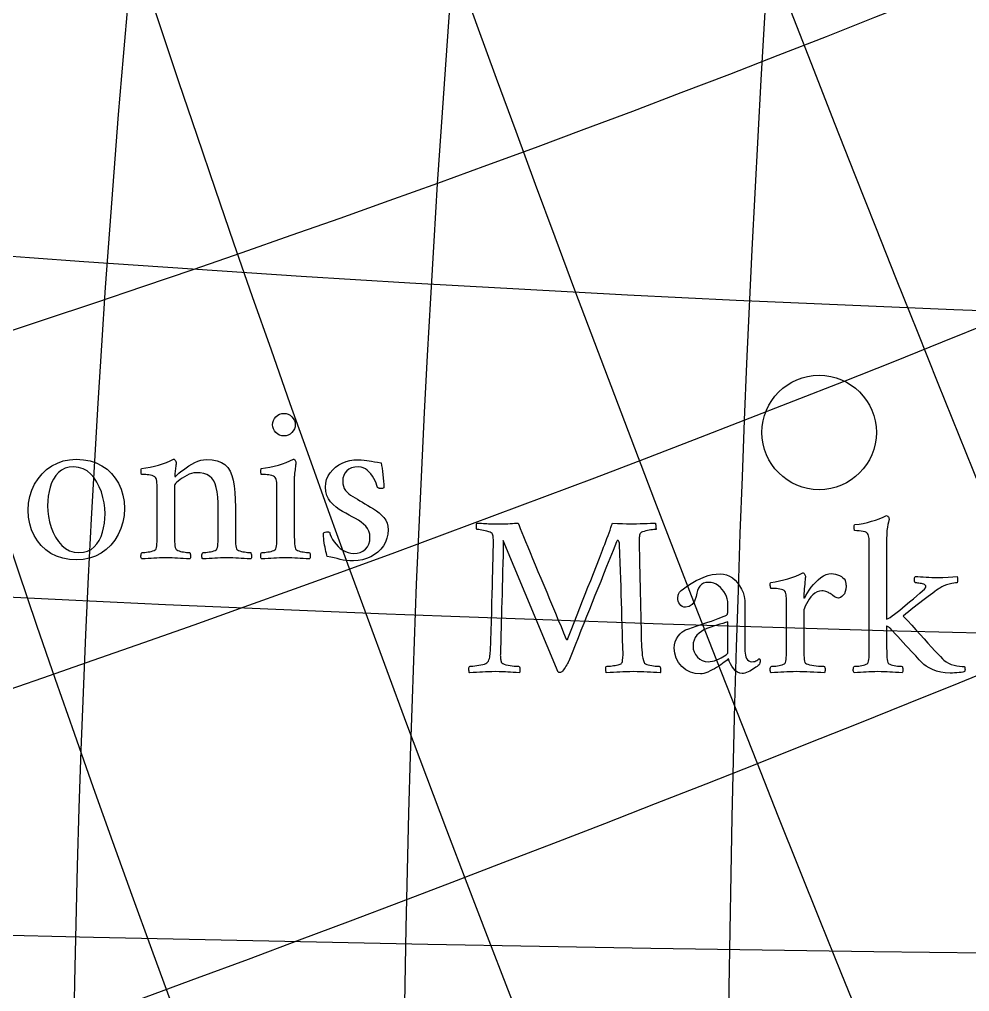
# Model space of a CAD drawing. Header units: millimetres. Extents: x -105 to 105, y -105 to 128.
# Drawn here: x -26.15 to -13.53, y 3.72 to 16.63 of the extents above; entities that cross this region are included whole.
import ezdxf

# ---------------------------------------------------------------- set-up
doc = ezdxf.new("R2010")
doc.units = ezdxf.units.MM
for name, color, linetype in [('ENGRAVE', 7, 'Continuous'), ('ENGRAVE_FINE', 8, 'Continuous'), ('TEXT', 5, 'Continuous')]:
    doc.layers.add(name, color=color, linetype=linetype)

msp = doc.modelspace()

# ---------------------------------------------------------------- linework, layer by layer
at = {"layer": 'ENGRAVE'}
for centre, radius in [((0, 0), 102.9), ((0, 0), 102.9), ((0, 0), 100.1438), ((0, 0), 95.025), ((0, 0), 95.025), ((0, 0), 95.025), ((-15.5307, 11.1422), 0.7602)]:
    msp.add_circle(centre, radius, dxfattribs=at)
for centre, radius, start, end in [((16.7555, 0), 96.4909, 100, 260), ((34.5863, 0), 101.1235, 110, 250), ((54.8627, 0), 109.7254, 120, 240), ((79.7354, 0), 124.0463, 130, 230), ((113.2464, 0), 147.8327, 140, 220), ((164.5881, 0), 190.05, 150, 210), ((261.079, 0), 277.8345, 160, 200), ((0, 547.2272), 538.9136, 260, 280)]:
    msp.add_arc(centre, radius, start, end, dxfattribs=at)
at = {"layer": 'ENGRAVE_FINE'}
for centre, radius, start, end in [((8.3136, 0), 95.388, 95, 265), ((25.4619, 0), 98.3771, 105, 255), ((44.3109, 0), 104.8485, 115, 245), ((66.5372, 0), 116.0041, 125, 235), ((95.025, 0), 134.3856, 135, 225), ((135.7098, 0), 165.671, 145, 215), ((203.7818, 0), 224.8483, 155, 205), ((-7.6193, -3.3261), 95.388, 298.583333, 108.583334), ((-15.356, -6.7036), 96.4909, 303.583333, 103.583333), ((-23.3353, -10.1868), 98.3771, 308.583333, 98.583333), ((-31.6976, -13.8374), 101.1235, 313.583333, 93.583333), ((7.6193, 3.3261), 95.388, 118.583333, 288.583334), ((15.356, 6.7036), 96.4909, 123.583333, 283.583333), ((23.3353, 10.1868), 98.3771, 128.583333, 278.583333), ((31.6976, 13.8374), 101.1235, 133.583333, 273.583333), ((40.61, 17.728), 104.8485, 138.583333, 268.583333), ((50.2805, 21.9496), 109.7254, 143.583333, 263.583333), ((60.98, 26.6204), 116.0041, 148.583333, 258.583333), ((73.0759, 31.9008), 124.0463, 153.583333, 253.583333), ((87.0884, 38.0178), 134.3856, 158.583333, 248.583333), ((103.788, 45.3079), 147.8327, 163.583333, 243.583333), ((124.3752, 54.2951), 165.671, 168.583333, 238.583333), ((150.8416, 65.8488), 190.05, 173.583333, 233.583333), ((186.7617, 81.5295), 224.8483, 178.583333, 228.583333), ((239.2735, 104.4531), 277.8345, 183.583333, 223.583333), ((325.0184, 141.8845), 367.1484, 188.583333, 218.583333), ((493.903, 215.6099), 547.2272, 193.583333, 213.583333), ((995.4253, 434.5458), 1090.2896, 198.5833333, 208.5833333), ((-995.4253, -434.5458), 1090.2896, 18.5833333, 28.5833333), ((-493.903, -215.6099), 547.2272, 13.583333, 33.583333), ((-325.0184, -141.8845), 367.1484, 8.583333, 38.583333), ((-239.2735, -104.4531), 277.8345, 3.583333, 43.583333), ((-186.7617, -81.5295), 224.8483, 358.583333, 48.583333), ((-150.8416, -65.8488), 190.05, 353.583333, 53.583333), ((-124.3752, -54.2951), 165.671, 348.583333, 58.583333), ((-103.788, -45.3079), 147.8327, 343.583333, 63.583333), ((-87.0884, -38.0178), 134.3856, 338.583333, 68.583333), ((-73.0759, -31.9008), 124.0463, 333.583333, 73.583333), ((-60.98, -26.6204), 116.0041, 328.583333, 78.583333), ((-50.2805, -21.9496), 109.7254, 323.583333, 83.583333), ((-40.61, -17.728), 104.8485, 318.583333, 88.583333), ((-66.2821, 151.834), 135.7098, 258.583333, 328.583333), ((-76.0357, 174.1769), 164.5881, 263.583333, 323.583333), ((-89.9579, 206.0688), 203.7818, 268.583333, 318.583333), ((-111.1567, 254.6295), 261.079, 273.583333, 313.583333), ((-146.8896, 336.4839), 354.6381, 278.583333, 308.583333), ((-218.936, 501.5223), 538.9136, 283.583333, 303.583333), ((-436.2057, 999.2277), 1086.1407, 288.5833333, 298.5833333), ((436.2057, -999.2277), 1086.1407, 108.5833333, 118.5833333), ((0, 367.1484), 354.6381, 255, 285), ((218.936, -501.5223), 538.9136, 103.583333, 123.583333), ((146.8896, -336.4839), 354.6381, 98.583333, 128.583333), ((0, 1090.2896), 1086.1407, 265, 275), ((111.1567, -254.6295), 261.079, 93.583333, 133.583333)]:
    msp.add_arc(centre, radius, start, end, dxfattribs=at)
at = {"layer": 'TEXT'}
for points in [[(-22.7904, 11.2454), (-22.7876, 11.275), (-22.7793, 11.3025), (-22.7654, 11.3279), (-22.746, 11.3511), (-22.7227, 11.3706), (-22.6973, 11.3845), (-22.6698, 11.3928), (-22.6402, 11.3956), (-22.6106, 11.3928), (-22.5831, 11.3845), (-22.5577, 11.3706), (-22.5345, 11.3511), (-22.515, 11.3279), (-22.5011, 11.3025), (-22.4928, 11.275), (-22.49, 11.2454), (-22.4928, 11.2158), (-22.5011, 11.1883), (-22.515, 11.1629), (-22.5345, 11.1396), (-22.5577, 11.1202), (-22.5831, 11.1063), (-22.6106, 11.098), (-22.6402, 11.0952), (-22.6698, 11.098), (-22.6973, 11.1063), (-22.7227, 11.1202), (-22.746, 11.1396), (-22.7654, 11.1629), (-22.7793, 11.1883), (-22.7876, 11.2158), (-22.7904, 11.2454)], [(-25.399, 10.7856), (-25.3029, 10.7802), (-25.2139, 10.7641), (-25.132, 10.7373), (-25.0572, 10.6998), (-24.99, 10.653), (-24.9308, 10.5986), (-24.8796, 10.5365), (-24.8365, 10.4668), (-24.8023, 10.3907), (-24.7779, 10.3097), (-24.7632, 10.2237), (-24.7583, 10.1327), (-24.7635, 10.0385), (-24.779, 9.9491), (-24.8049, 9.8646), (-24.8411, 9.7848), (-24.8863, 9.7114), (-24.9392, 9.6461), (-24.9997, 9.5888), (-25.0679, 9.5395), (-25.1423, 9.5), (-25.2212, 9.4717), (-25.3047, 9.4548), (-25.3929, 9.4491), (-25.4878, 9.4546), (-25.5764, 9.4709), (-25.6587, 9.4982), (-25.7346, 9.5365), (-25.8032, 9.584), (-25.8634, 9.6392), (-25.9151, 9.702), (-25.9584, 9.7725), (-25.9926, 9.8492), (-26.017, 9.9307), (-26.0317, 10.0171), (-26.0366, 10.1081), (-26.0313, 10.2022), (-26.0155, 10.2913), (-25.9892, 10.3754), (-25.9523, 10.4545), (-25.9064, 10.5271), (-25.853, 10.5917), (-25.7922, 10.6482), (-25.7239, 10.6967), (-25.6496, 10.7356), (-25.5707, 10.7634), (-25.4871, 10.78), (-25.399, 10.7856)], [(-23.6702, 10.7825), (-23.5939, 10.7783), (-23.5276, 10.7657), (-23.4713, 10.7446), (-23.4249, 10.7151), (-23.3869, 10.6768), (-23.3556, 10.6293), (-23.331, 10.5725), (-23.313, 10.5066), (-23.3003, 10.4313), (-23.2912, 10.3465), (-23.2857, 10.252), (-23.2839, 10.148), (-23.2839, 9.8169), (-23.2838, 9.7838), (-23.2835, 9.7518), (-23.2831, 9.721), (-23.2824, 9.6913), (-23.281, 9.6635), (-23.2782, 9.6384), (-23.2741, 9.616), (-23.2686, 9.5962), (-23.2635, 9.5888), (-23.2544, 9.5817), (-23.2413, 9.575), (-23.2242, 9.5687), (-23.2047, 9.563), (-23.1847, 9.5583), (-23.1641, 9.5546), (-23.1429, 9.5518), (-23.123, 9.5498), (-23.1061, 9.5483), (-23.0923, 9.5475), (-23.0816, 9.5472), (-23.0775, 9.5399), (-23.0743, 9.5303), (-23.0721, 9.5185), (-23.0709, 9.5043), (-23.071, 9.4901), (-23.0728, 9.4782), (-23.0763, 9.4686), (-23.0816, 9.4614), (-23.1262, 9.4643), (-23.1678, 9.4671), (-23.2066, 9.4697), (-23.2425, 9.4721), (-23.2783, 9.4741), (-23.3165, 9.4755), (-23.3572, 9.4764), (-23.4004, 9.4767), (-23.4424, 9.4764), (-23.4824, 9.4755), (-23.5205, 9.4741), (-23.5567, 9.4721), (-23.5933, 9.4697), (-23.6326, 9.4671), (-23.6746, 9.4643), (-23.7192, 9.4614), (-23.7245, 9.4686), (-23.728, 9.4782), (-23.7298, 9.4901), (-23.7299, 9.5043), (-23.7287, 9.5185), (-23.7265, 9.5303), (-23.7233, 9.5399), (-23.7192, 9.5472), (-23.7084, 9.5475), (-23.6943, 9.5483), (-23.677, 9.5498), (-23.6564, 9.5518), (-23.6344, 9.5546), (-23.6131, 9.5583), (-23.5923, 9.563), (-23.5721, 9.5687), (-23.5544, 9.575), (-23.5414, 9.5817), (-23.533, 9.5888), (-23.5291, 9.5962), (-23.5237, 9.616), (-23.5196, 9.6384), (-23.5168, 9.6635), (-23.5154, 9.6913), (-23.5147, 9.721), (-23.5142, 9.7518), (-23.5139, 9.7838), (-23.5138, 9.8169), (-23.5138, 10.1173), (-23.5154, 10.2058), (-23.52, 10.284), (-23.5276, 10.3521), (-23.5383, 10.4101), (-23.5531, 10.4592), (-23.5728, 10.5009), (-23.5975, 10.5351), (-23.6272, 10.5618), (-23.6627, 10.5819), (-23.7046, 10.5963), (-23.7531, 10.6049), (-23.8081, 10.6078), (-23.8364, 10.6056), (-23.866, 10.599), (-23.8969, 10.588), (-23.9292, 10.5725), (-23.9611, 10.5546), (-23.9909, 10.5361), (-24.0185, 10.5171), (-24.0441, 10.4974), (-24.0656, 10.4791), (-24.0809, 10.4637), (-24.0901, 10.4515), (-24.0932, 10.4423), (-24.0932, 9.8169), (-24.0931, 9.7838), (-24.0928, 9.7518), (-24.0923, 9.721), (-24.0916, 9.6913), (-24.0902, 9.6635), (-24.0874, 9.6384), (-24.0833, 9.616), (-24.0778, 9.5962), (-24.0728, 9.5888), (-24.0637, 9.5817), (-24.0505, 9.575), (-24.0334, 9.5687), (-24.0139, 9.563), (-23.9939, 9.5583), (-23.9733, 9.5546), (-23.9522, 9.5518), (-23.9322, 9.5498), (-23.9154, 9.5483), (-23.9016, 9.5475), (-23.8909, 9.5472), (-23.8867, 9.5399), (-23.8836, 9.5303), (-23.8814, 9.5185), (-23.8801, 9.5043), (-23.8802, 9.4901), (-23.882, 9.4782), (-23.8856, 9.4686), (-23.8909, 9.4614), (-23.9354, 9.4643), (-23.9771, 9.4671), (-24.0159, 9.4697), (-24.0518, 9.4721), (-24.0875, 9.4741), (-24.1257, 9.4755), (-24.1664, 9.4764), (-24.2097, 9.4767), (-24.2516, 9.4764), (-24.2916, 9.4755), (-24.3298, 9.4741), (-24.366, 9.4721), (-24.4026, 9.4697), (-24.4418, 9.4671), (-24.4838, 9.4643), (-24.5284, 9.4614), (-24.5337, 9.4686), (-24.5373, 9.4782), (-24.5391, 9.4901), (-24.5392, 9.5043), (-24.5379, 9.5185), (-24.5357, 9.5303), (-24.5326, 9.5399), (-24.5284, 9.5472), (-24.5176, 9.5475), (-24.5035, 9.5483), (-24.4862, 9.5498), (-24.4656, 9.5518), (-24.4437, 9.5546), (-24.4223, 9.5583), (-24.4015, 9.563), (-24.3813, 9.5687), (-24.3637, 9.575), (-24.3507, 9.5817), (-24.3422, 9.5888), (-24.3384, 9.5962), (-24.3329, 9.616), (-24.3288, 9.6384), (-24.326, 9.6635), (-24.3246, 9.6913), (-24.3239, 9.721), (-24.3235, 9.7518), (-24.3232, 9.7838), (-24.3231, 9.8169), (-24.3231, 10.3626), (-24.3232, 10.3794), (-24.3235, 10.3994), (-24.3239, 10.4223), (-24.3246, 10.4484), (-24.326, 10.4743), (-24.3288, 10.4967), (-24.3329, 10.5156), (-24.3384, 10.5312), (-24.3451, 10.5439), (-24.356, 10.5545), (-24.3712, 10.5631), (-24.3905, 10.5695), (-24.412, 10.5743), (-24.4334, 10.5779), (-24.4549, 10.5804), (-24.4763, 10.5817), (-24.4959, 10.5824), (-24.5116, 10.5829), (-24.5235, 10.5832), (-24.5315, 10.5833), (-24.533, 10.5879), (-24.5346, 10.5955), (-24.5361, 10.6063), (-24.5376, 10.6201), (-24.5384, 10.6342), (-24.5376, 10.6461), (-24.5353, 10.6557), (-24.5315, 10.663), (-24.4737, 10.6716), (-24.4166, 10.6821), (-24.3602, 10.6946), (-24.3047, 10.709), (-24.2508, 10.7254), (-24.1997, 10.7442), (-24.1512, 10.7653), (-24.1054, 10.7886), (-24.0994, 10.7875), (-24.0936, 10.7841), (-24.0879, 10.7783), (-24.0824, 10.7703), (-24.0777, 10.7614), (-24.0744, 10.7534), (-24.0724, 10.7461), (-24.0717, 10.7396), (-24.072, 10.7332), (-24.0729, 10.7231), (-24.0743, 10.7094), (-24.0763, 10.6921), (-24.0786, 10.673), (-24.0809, 10.6542), (-24.0832, 10.6355), (-24.0855, 10.617), (-24.0875, 10.6001), (-24.089, 10.5863), (-24.0898, 10.5756), (-24.0901, 10.5679), (-24.0897, 10.5626), (-24.0886, 10.5588), (-24.0867, 10.5565), (-24.084, 10.5557), (-24.0822, 10.5561), (-24.0801, 10.5572), (-24.0777, 10.5591), (-24.0748, 10.5618), (-24.0571, 10.5798), (-24.0345, 10.6001), (-24.0072, 10.6227), (-23.9752, 10.6476), (-23.9398, 10.673), (-23.9027, 10.6971), (-23.8639, 10.7198), (-23.8234, 10.7411), (-23.7828, 10.7592), (-23.7437, 10.7722), (-23.7062, 10.7799), (-23.6702, 10.7825)], [(-22.5023, 9.8169), (-22.5022, 9.7838), (-22.5019, 9.7518), (-22.5014, 9.721), (-22.5007, 9.6913), (-22.4993, 9.6635), (-22.4965, 9.6384), (-22.4924, 9.616), (-22.4869, 9.5962), (-22.4819, 9.5888), (-22.4728, 9.5817), (-22.4596, 9.575), (-22.4425, 9.5687), (-22.423, 9.563), (-22.403, 9.5583), (-22.3824, 9.5546), (-22.3613, 9.5518), (-22.3413, 9.5498), (-22.3245, 9.5483), (-22.3107, 9.5475), (-22.3, 9.5472), (-22.2958, 9.5399), (-22.2927, 9.5303), (-22.2905, 9.5185), (-22.2892, 9.5043), (-22.2893, 9.4901), (-22.2911, 9.4782), (-22.2947, 9.4686), (-22.3, 9.4614), (-22.3445, 9.4643), (-22.3862, 9.4671), (-22.425, 9.4697), (-22.4609, 9.4721), (-22.4966, 9.4741), (-22.5348, 9.4755), (-22.5755, 9.4764), (-22.6187, 9.4767), (-22.6607, 9.4764), (-22.7007, 9.4755), (-22.7389, 9.4741), (-22.7751, 9.4721), (-22.8117, 9.4697), (-22.8509, 9.4671), (-22.8929, 9.4643), (-22.9375, 9.4614), (-22.9428, 9.4686), (-22.9464, 9.4782), (-22.9482, 9.4901), (-22.9483, 9.5043), (-22.947, 9.5185), (-22.9448, 9.5303), (-22.9417, 9.5399), (-22.9375, 9.5472), (-22.9267, 9.5475), (-22.9126, 9.5483), (-22.8953, 9.5498), (-22.8747, 9.5518), (-22.8528, 9.5546), (-22.8314, 9.5583), (-22.8106, 9.563), (-22.7904, 9.5687), (-22.7728, 9.575), (-22.7598, 9.5817), (-22.7513, 9.5888), (-22.7475, 9.5962), (-22.742, 9.616), (-22.7379, 9.6384), (-22.7351, 9.6635), (-22.7337, 9.6913), (-22.733, 9.721), (-22.7325, 9.7518), (-22.7323, 9.7838), (-22.7322, 9.8169), (-22.7322, 10.3748), (-22.7323, 10.3913), (-22.7325, 10.4101), (-22.733, 10.4312), (-22.7337, 10.4545), (-22.7351, 10.4777), (-22.7379, 10.4982), (-22.742, 10.516), (-22.7475, 10.5312), (-22.7542, 10.5439), (-22.7651, 10.5545), (-22.7803, 10.5631), (-22.7996, 10.5695), (-22.8211, 10.5743), (-22.8425, 10.5779), (-22.864, 10.5804), (-22.8854, 10.5817), (-22.905, 10.5824), (-22.9207, 10.5829), (-22.9326, 10.5832), (-22.9406, 10.5833), (-22.9421, 10.5879), (-22.9437, 10.5955), (-22.9452, 10.6063), (-22.9467, 10.6201), (-22.9475, 10.6342), (-22.9467, 10.6461), (-22.9444, 10.6557), (-22.9406, 10.663), (-22.8827, 10.6716), (-22.8257, 10.6821), (-22.7693, 10.6946), (-22.7138, 10.709), (-22.6599, 10.7254), (-22.6088, 10.7442), (-22.5603, 10.7653), (-22.5145, 10.7886), (-22.5085, 10.7875), (-22.5026, 10.7841), (-22.497, 10.7783), (-22.4915, 10.7703), (-22.4868, 10.7614), (-22.4835, 10.7534), (-22.4815, 10.7461), (-22.4808, 10.7396), (-22.4812, 10.7329), (-22.4823, 10.722), (-22.4843, 10.7068), (-22.4869, 10.6875), (-22.4899, 10.666), (-22.4927, 10.6446), (-22.4953, 10.6231), (-22.4977, 10.6017), (-22.4997, 10.5819), (-22.5011, 10.5656), (-22.502, 10.5528), (-22.5023, 10.5434)], [(-21.6562, 10.7795), (-21.6136, 10.7786), (-21.5746, 10.776), (-21.5393, 10.7717), (-21.5076, 10.7657), (-21.4753, 10.7589), (-21.4382, 10.7522), (-21.3964, 10.7458), (-21.3497, 10.7396), (-21.3424, 10.7044), (-21.3359, 10.6664), (-21.3302, 10.6255), (-21.3252, 10.5817), (-21.321, 10.5372), (-21.3175, 10.494), (-21.3148, 10.4521), (-21.3129, 10.4116), (-21.3148, 10.4049), (-21.3206, 10.4001), (-21.3302, 10.3972), (-21.3436, 10.3963), (-21.3498, 10.3965), (-21.3562, 10.3971), (-21.3628, 10.398), (-21.3696, 10.3994), (-21.3764, 10.4013), (-21.383, 10.404), (-21.3895, 10.4074), (-21.3957, 10.4116), (-21.4046, 10.4398), (-21.416, 10.4691), (-21.4299, 10.4996), (-21.4463, 10.5312), (-21.4648, 10.5621), (-21.4853, 10.5906), (-21.5078, 10.6165), (-21.5321, 10.64), (-21.5582, 10.6594), (-21.5861, 10.6733), (-21.6157, 10.6817), (-21.647, 10.6844), (-21.6972, 10.6811), (-21.7405, 10.671), (-21.7769, 10.6543), (-21.8064, 10.6308), (-21.8292, 10.6023), (-21.8455, 10.5706), (-21.8553, 10.5357), (-21.8585, 10.4974), (-21.8563, 10.4609), (-21.8494, 10.4281), (-21.8379, 10.3989), (-21.8218, 10.3733), (-21.8019, 10.3503), (-21.7792, 10.3289), (-21.7537, 10.3089), (-21.7252, 10.2905), (-21.6948, 10.2726), (-21.6635, 10.2541), (-21.6312, 10.2351), (-21.598, 10.2154), (-21.5635, 10.1949), (-21.5275, 10.1733), (-21.4899, 10.1505), (-21.4509, 10.1265), (-21.4124, 10.101), (-21.3765, 10.0733), (-21.3434, 10.0435), (-21.3129, 10.0116), (-21.2874, 9.9768), (-21.2692, 9.9384), (-21.2583, 9.8964), (-21.2547, 9.8507), (-21.2587, 9.7925), (-21.2708, 9.7376), (-21.2909, 9.686), (-21.3191, 9.6376), (-21.3537, 9.5934), (-21.3934, 9.5541), (-21.438, 9.5198), (-21.4876, 9.4905), (-21.5409, 9.467), (-21.5965, 9.4503), (-21.6543, 9.4402), (-21.7145, 9.4368), (-21.7647, 9.4381), (-21.811, 9.4418), (-21.8536, 9.448), (-21.8923, 9.4568), (-21.9306, 9.4666), (-21.972, 9.4763), (-22.0164, 9.4858), (-22.0639, 9.4951), (-22.0701, 9.5135), (-22.0762, 9.5349), (-22.0823, 9.5595), (-22.0884, 9.587), (-22.0943, 9.6164), (-22.0996, 9.6461), (-22.1043, 9.6761), (-22.1084, 9.7066), (-22.1117, 9.7357), (-22.1141, 9.7618), (-22.1156, 9.7848), (-22.116, 9.8047), (-22.1034, 9.8127), (-22.09, 9.8185), (-22.0758, 9.8219), (-22.0609, 9.8231), (-22.0536, 9.8227), (-22.0471, 9.8215), (-22.0413, 9.8196), (-22.0363, 9.8169), (-22.0254, 9.786), (-22.011, 9.7545), (-21.9932, 9.7224), (-21.972, 9.6897), (-21.9476, 9.6581), (-21.9206, 9.6292), (-21.8909, 9.6029), (-21.8585, 9.5794), (-21.8241, 9.5599), (-21.788, 9.546), (-21.7505, 9.5377), (-21.7114, 9.5349), (-21.6673, 9.5384), (-21.6271, 9.5487), (-21.5907, 9.566), (-21.5581, 9.5901), (-21.5313, 9.6208), (-21.5122, 9.6575), (-21.5007, 9.7005), (-21.4968, 9.7495), (-21.5003, 9.7933), (-21.5106, 9.8327), (-21.5279, 9.8676), (-21.552, 9.8982), (-21.5813, 9.9258), (-21.6141, 9.9518), (-21.6503, 9.9763), (-21.69, 9.9993), (-21.7317, 10.0218), (-21.7743, 10.0449), (-21.8176, 10.0686), (-21.8616, 10.0928), (-21.9048, 10.1203), (-21.9455, 10.1507), (-21.9837, 10.1839), (-22.0195, 10.22), (-22.0497, 10.2604), (-22.0712, 10.3062), (-22.0841, 10.3577), (-22.0884, 10.4147), (-22.0845, 10.4681), (-22.0727, 10.5181), (-22.0531, 10.5647), (-22.0256, 10.6078), (-21.992, 10.6468), (-21.954, 10.681), (-21.9115, 10.7104), (-21.8647, 10.735), (-21.8149, 10.7545), (-21.7635, 10.7683), (-21.7106, 10.7767), (-21.6562, 10.7795)], [(-25.4327, 10.6844), (-25.4925, 10.6797), (-25.5461, 10.6657), (-25.5936, 10.6422), (-25.635, 10.6093), (-25.6707, 10.5691), (-25.7009, 10.5235), (-25.7258, 10.4725), (-25.7454, 10.4162), (-25.7601, 10.3565), (-25.7707, 10.2955), (-25.777, 10.2332), (-25.7791, 10.1695), (-25.7761, 10.0974), (-25.7672, 10.0254), (-25.7524, 9.9533), (-25.7316, 9.8813), (-25.705, 9.8123), (-25.6726, 9.7495), (-25.6345, 9.6928), (-25.5906, 9.6422), (-25.5412, 9.6006), (-25.4867, 9.571), (-25.4271, 9.5531), (-25.3622, 9.5472), (-25.3012, 9.5519), (-25.2469, 9.566), (-25.1993, 9.5894), (-25.1584, 9.6223), (-25.1234, 9.6626), (-25.0936, 9.7085), (-25.069, 9.7599), (-25.0495, 9.8169), (-25.0348, 9.8771), (-25.0243, 9.938), (-25.0179, 9.9997), (-25.0158, 10.0622), (-25.0189, 10.1354), (-25.0281, 10.2082), (-25.0434, 10.2803), (-25.0649, 10.3518), (-25.0921, 10.4201), (-25.1247, 10.4825), (-25.1626, 10.5389), (-25.2059, 10.5894), (-25.2545, 10.631), (-25.3086, 10.6607), (-25.368, 10.6785), (-25.4327, 10.6844)], [(-14.6341, 8.3052), (-14.634, 8.2721), (-14.6337, 8.2401), (-14.6332, 8.2092), (-14.6325, 8.1795), (-14.6311, 8.1518), (-14.6283, 8.1267), (-14.6242, 8.1043), (-14.6187, 8.0845), (-14.6137, 8.0771), (-14.6046, 8.07), (-14.5914, 8.0633), (-14.5743, 8.0569), (-14.5548, 8.0513), (-14.5344, 8.0466), (-14.5134, 8.0429), (-14.4915, 8.0401), (-14.4709, 8.0381), (-14.4536, 8.0366), (-14.4395, 8.0358), (-14.4287, 8.0355), (-14.4246, 8.0282), (-14.4214, 8.0186), (-14.4192, 8.0067), (-14.418, 7.9926), (-14.4181, 7.9784), (-14.4199, 7.9665), (-14.4234, 7.9569), (-14.4287, 7.9496), (-14.4733, 7.9526), (-14.5153, 7.9554), (-14.5546, 7.958), (-14.5912, 7.9604), (-14.6276, 7.9624), (-14.6663, 7.9638), (-14.7073, 7.9647), (-14.7506, 7.965), (-14.7924, 7.9647), (-14.8322, 7.9638), (-14.8698, 7.9624), (-14.9054, 7.9604), (-14.9413, 7.958), (-14.9801, 7.9554), (-15.0217, 7.9526), (-15.0663, 7.9496), (-15.0715, 7.9569), (-15.0751, 7.9665), (-15.0769, 7.9784), (-15.077, 7.9926), (-15.0758, 8.0067), (-15.0736, 8.0186), (-15.0704, 8.0282), (-15.0663, 8.0355), (-15.0556, 8.0358), (-15.0418, 8.0366), (-15.0249, 8.0381), (-15.005, 8.0401), (-14.9837, 8.0429), (-14.9628, 8.0466), (-14.9423, 8.0513), (-14.9222, 8.0569), (-14.9046, 8.0633), (-14.8916, 8.07), (-14.8831, 8.0771), (-14.8793, 8.0845), (-14.8738, 8.1043), (-14.8697, 8.1267), (-14.8669, 8.1518), (-14.8655, 8.1795), (-14.8648, 8.2092), (-14.8644, 8.2401), (-14.8641, 8.2721), (-14.864, 8.3052), (-14.864, 9.6294), (-14.8641, 9.6472), (-14.8644, 9.6666), (-14.8648, 9.6878), (-14.8655, 9.7107), (-14.8669, 9.7332), (-14.8697, 9.7532), (-14.8738, 9.7707), (-14.8793, 9.7858), (-14.888, 9.8011), (-14.9019, 9.8134), (-14.921, 9.8226), (-14.9452, 9.8287), (-14.9725, 9.8327), (-15.0008, 9.8356), (-15.03, 9.8373), (-15.0602, 9.8379), (-15.0616, 9.8403), (-15.0628, 9.8475), (-15.0639, 9.8594), (-15.0647, 9.8762), (-15.0648, 9.8932), (-15.0636, 9.9057), (-15.061, 9.9139), (-15.0571, 9.9176), (-15.0008, 9.925), (-14.9452, 9.9348), (-14.8904, 9.9472), (-14.8364, 9.962), (-14.7835, 9.9788), (-14.7322, 9.9969), (-14.6823, 10.0163), (-14.6341, 10.0371), (-14.628, 10.0361), (-14.6222, 10.0329), (-14.6165, 10.0277), (-14.6111, 10.0203), (-14.6064, 10.0119), (-14.603, 10.0038), (-14.601, 9.9958), (-14.6004, 9.9881), (-14.6014, 9.9839), (-14.6046, 9.9712), (-14.6098, 9.9502), (-14.6172, 9.9207), (-14.6246, 9.8833), (-14.6299, 9.8387), (-14.633, 9.7867), (-14.6341, 9.7275), (-14.6341, 8.6608), (-14.6125, 8.6708), (-14.5877, 8.6853), (-14.5596, 8.7045), (-14.5283, 8.7282), (-14.4947, 8.7551), (-14.4597, 8.7834), (-14.4234, 8.8133), (-14.3858, 8.8447), (-14.3299, 8.8917), (-14.2789, 8.9344), (-14.2326, 8.9729), (-14.1911, 9.0072), (-14.1569, 9.0367), (-14.1325, 9.0608), (-14.1179, 9.0796), (-14.113, 9.093), (-14.1148, 9.1043), (-14.1202, 9.1137), (-14.1293, 9.1212), (-14.1421, 9.1267), (-14.1569, 9.131), (-14.1724, 9.1348), (-14.1884, 9.1379), (-14.2049, 9.1405), (-14.2206, 9.1425), (-14.234, 9.144), (-14.2452, 9.1448), (-14.254, 9.1451), (-14.2592, 9.1539), (-14.2628, 9.165), (-14.2646, 9.1785), (-14.2647, 9.1942), (-14.2633, 9.2091), (-14.2605, 9.2202), (-14.2564, 9.2275), (-14.2509, 9.231), (-14.218, 9.228), (-14.1835, 9.2252), (-14.1475, 9.2226), (-14.1099, 9.2202), (-14.072, 9.2182), (-14.0348, 9.2168), (-13.9984, 9.2159), (-13.9628, 9.2156), (-13.8877, 9.2166), (-13.8187, 9.2195), (-13.7559, 9.2242), (-13.6991, 9.231), (-13.6952, 9.2236), (-13.6926, 9.2137), (-13.6914, 9.2014), (-13.6915, 9.1865), (-13.6925, 9.1719), (-13.6942, 9.1601), (-13.6964, 9.1512), (-13.6991, 9.1451), (-13.7173, 9.144), (-13.7409, 9.1405), (-13.7701, 9.1348), (-13.8049, 9.1267), (-13.8408, 9.1166), (-13.8735, 9.1045), (-13.9029, 9.0905), (-13.929, 9.0746), (-13.9377, 9.0683), (-13.9513, 9.0585), (-13.9699, 9.0453), (-13.9934, 9.0286), (-14.0207, 9.0091), (-14.0505, 8.9873), (-14.0828, 8.9631), (-14.1176, 8.9367), (-14.154, 8.9087), (-14.1911, 8.88), (-14.2291, 8.8505), (-14.2678, 8.8202), (-14.3062, 8.7899), (-14.3432, 8.7604), (-14.379, 8.7317), (-14.4134, 8.7037), (-14.3569, 8.6437), (-14.3007, 8.583), (-14.245, 8.5218), (-14.1896, 8.46), (-14.136, 8.3999), (-14.0854, 8.3435), (-14.0379, 8.291), (-13.9934, 8.2424), (-13.9538, 8.1996), (-13.9206, 8.1646), (-13.894, 8.1375), (-13.8739, 8.1182), (-13.8435, 8.0956), (-13.8106, 8.0769), (-13.7753, 8.0619), (-13.7375, 8.0508), (-13.6996, 8.0429), (-13.6643, 8.0378), (-13.6314, 8.0353), (-13.6011, 8.0355), (-13.5983, 8.0312), (-13.5961, 8.0244), (-13.5944, 8.0151), (-13.5934, 8.0033), (-13.5931, 7.9911), (-13.5938, 7.9807), (-13.5954, 7.972), (-13.598, 7.965), (-13.6083, 7.9619), (-13.624, 7.9588), (-13.6451, 7.9558), (-13.6716, 7.9527), (-13.7009, 7.95), (-13.7306, 7.9481), (-13.7606, 7.947), (-13.7911, 7.9466), (-13.8551, 7.9496), (-13.9153, 7.9585), (-13.9716, 7.9733), (-14.0241, 7.9941), (-14.0704, 8.0172), (-14.1084, 8.0389), (-14.1379, 8.0593), (-14.1589, 8.0784), (-14.1615, 8.0812), (-14.1693, 8.0895), (-14.1822, 8.1034), (-14.2003, 8.1228), (-14.2226, 8.1468), (-14.2482, 8.1742), (-14.2771, 8.205), (-14.3091, 8.2393), (-14.3432, 8.2758), (-14.3781, 8.3133), (-14.4138, 8.3517), (-14.4502, 8.3911), (-14.4864, 8.4303), (-14.5214, 8.4685), (-14.5553, 8.5054), (-14.5881, 8.5413), (-14.5933, 8.5471), (-14.5996, 8.5524), (-14.6071, 8.5571), (-14.6157, 8.5612), (-14.6237, 8.5645), (-14.6295, 8.5669), (-14.6329, 8.5684), (-14.6341, 8.5688)], [(-19.7685, 9.9268), (-19.7313, 9.9271), (-19.6965, 9.9279), (-19.6639, 9.9294), (-19.6336, 9.9314), (-19.6051, 9.9336), (-19.5777, 9.9356), (-19.5514, 9.9374), (-19.5263, 9.939), (-19.5151, 9.9059), (-19.4999, 9.8647), (-19.4806, 9.8155), (-19.4574, 9.7582), (-19.4309, 9.6941), (-19.4022, 9.6245), (-19.3711, 9.5493), (-19.3378, 9.4685), (-19.3027, 9.3837), (-19.2662, 9.2965), (-19.2283, 9.2067), (-19.1891, 9.1145), (-19.1495, 9.0211), (-19.1102, 8.9279), (-19.0713, 8.8349), (-19.0328, 8.742), (-18.9953, 8.6509), (-18.9592, 8.5631), (-18.9248, 8.4785), (-18.8918, 8.3972), (-18.8899, 8.3945), (-18.8872, 8.3926), (-18.8838, 8.3914), (-18.8795, 8.3911), (-18.8753, 8.3918), (-18.8719, 8.3941), (-18.8692, 8.398), (-18.8673, 8.4033), (-18.824, 8.514), (-18.783, 8.619), (-18.7443, 8.7186), (-18.7079, 8.8125), (-18.6725, 8.9037), (-18.637, 8.9949), (-18.6013, 9.0861), (-18.5653, 9.1773), (-18.5285, 9.2709), (-18.4899, 9.3693), (-18.4495, 9.4724), (-18.4075, 9.5804), (-18.3935, 9.6164), (-18.3791, 9.654), (-18.3644, 9.6931), (-18.3492, 9.7337), (-18.3345, 9.7737), (-18.3209, 9.8111), (-18.3084, 9.8457), (-18.2971, 9.8777), (-18.2877, 9.9046), (-18.281, 9.9237), (-18.277, 9.9352), (-18.2757, 9.939), (-18.2069, 9.935), (-18.1446, 9.9321), (-18.0889, 9.9304), (-18.0396, 9.9298), (-17.9985, 9.93), (-17.955, 9.9306), (-17.9089, 9.9316), (-17.8603, 9.9329), (-17.8133, 9.9344), (-17.7718, 9.936), (-17.7359, 9.9375), (-17.7055, 9.939), (-17.704, 9.9339), (-17.7025, 9.9245), (-17.7009, 9.9109), (-17.6994, 9.8931), (-17.6981, 9.8756), (-17.6971, 9.8632), (-17.6965, 9.8557), (-17.6963, 9.8532), (-17.7087, 9.8528), (-17.7243, 9.8517), (-17.7432, 9.8498), (-17.7653, 9.8471), (-17.7888, 9.8436), (-17.8117, 9.8394), (-17.834, 9.8344), (-17.8557, 9.8287), (-17.8751, 9.8224), (-17.8902, 9.8157), (-17.9011, 9.8086), (-17.9078, 9.8011), (-17.912, 9.7896), (-17.9155, 9.7766), (-17.9182, 9.762), (-17.9201, 9.7459), (-17.9214, 9.7295), (-17.9224, 9.7137), (-17.923, 9.6988), (-17.9232, 9.6846), (-17.9216, 9.6413), (-17.9201, 9.5881), (-17.9186, 9.5248), (-17.917, 9.4517), (-17.9154, 9.3711), (-17.9136, 9.2857), (-17.9116, 9.1956), (-17.9094, 9.1007), (-17.9071, 9.0036), (-17.9048, 8.9072), (-17.9025, 8.8113), (-17.9002, 8.716), (-17.898, 8.6236), (-17.896, 8.5367), (-17.8941, 8.455), (-17.8925, 8.3788), (-17.8908, 8.3365), (-17.8887, 8.2953), (-17.8862, 8.2552), (-17.8833, 8.2163), (-17.8793, 8.1795), (-17.8734, 8.1458), (-17.8655, 8.1152), (-17.8557, 8.0876), (-17.8488, 8.0775), (-17.8373, 8.0688), (-17.8212, 8.0614), (-17.8005, 8.0554), (-17.7775, 8.0504), (-17.7542, 8.0462), (-17.7307, 8.0428), (-17.7071, 8.0401), (-17.6855, 8.0381), (-17.6684, 8.0366), (-17.6556, 8.0358), (-17.6473, 8.0355), (-17.642, 8.0243), (-17.6385, 8.0121), (-17.6366, 7.999), (-17.6366, 7.9849), (-17.6374, 7.9718), (-17.6385, 7.9615), (-17.6397, 7.9542), (-17.6412, 7.9496), (-17.6853, 7.9526), (-17.7289, 7.9554), (-17.7719, 7.958), (-17.8143, 7.9604), (-17.8574, 7.9624), (-17.9021, 7.9638), (-17.9485, 7.9647), (-17.9967, 7.965), (-18.0471, 7.9647), (-18.0941, 7.9638), (-18.1375, 7.9624), (-18.1776, 7.9604), (-18.2176, 7.958), (-18.2611, 7.9554), (-18.3081, 7.9526), (-18.3584, 7.9496), (-18.36, 7.9542), (-18.3615, 7.9619), (-18.363, 7.9726), (-18.3646, 7.9864), (-18.3653, 8.001), (-18.3646, 8.014), (-18.3623, 8.0255), (-18.3584, 8.0355), (-18.3479, 8.0358), (-18.3347, 8.0366), (-18.3188, 8.0381), (-18.3002, 8.0401), (-18.2803, 8.0426), (-18.2603, 8.0454), (-18.2404, 8.0487), (-18.2205, 8.0523), (-18.2019, 8.0563), (-18.186, 8.0604), (-18.1728, 8.0647), (-18.1623, 8.0692), (-18.1552, 8.0759), (-18.1492, 8.0868), (-18.1444, 8.102), (-18.1408, 8.1213), (-18.1381, 8.142), (-18.1362, 8.1612), (-18.1351, 8.1788), (-18.1347, 8.1949), (-18.1349, 8.213), (-18.1354, 8.2336), (-18.1364, 8.2567), (-18.1377, 8.2822), (-18.1391, 8.3078), (-18.14, 8.3309), (-18.1406, 8.3515), (-18.1408, 8.3696), (-18.1439, 8.4774), (-18.1469, 8.583), (-18.15, 8.6866), (-18.1531, 8.788), (-18.1561, 8.889), (-18.1592, 8.9911), (-18.1623, 9.0944), (-18.1653, 9.1988), (-18.1686, 9.3058), (-18.1722, 9.4168), (-18.1762, 9.5318), (-18.1806, 9.6509), (-18.181, 9.6565), (-18.1822, 9.6639), (-18.1841, 9.6733), (-18.1868, 9.6846), (-18.1904, 9.6954), (-18.1952, 9.703), (-18.2011, 9.7076), (-18.2082, 9.7091), (-18.2115, 9.7078), (-18.2151, 9.7038), (-18.2192, 9.6971), (-18.2236, 9.6877), (-18.2687, 9.5748), (-18.3121, 9.4662), (-18.3537, 9.3618), (-18.3937, 9.2616), (-18.4325, 9.1644), (-18.4707, 9.0689), (-18.5084, 8.9751), (-18.5454, 8.883), (-18.5823, 8.7915), (-18.6194, 8.6991), (-18.6566, 8.606), (-18.6941, 8.5121), (-18.7323, 8.4161), (-18.7719, 8.3163), (-18.8128, 8.213), (-18.855, 8.106), (-18.859, 8.0983), (-18.865, 8.0876), (-18.8728, 8.0738), (-18.8826, 8.0569), (-18.8934, 8.0388), (-18.9044, 8.0213), (-18.9157, 8.0043), (-18.9271, 7.988), (-18.9383, 7.9737), (-18.9489, 7.9631), (-18.959, 7.9561), (-18.9684, 7.9527), (-18.9721, 7.9518), (-18.9769, 7.9519), (-18.9828, 7.9533), (-18.9899, 7.9558), (-18.9914, 7.9571), (-18.993, 7.9581), (-18.9945, 7.9587), (-18.996, 7.9588), (-19.7256, 9.7061), (-19.7273, 9.6072), (-19.7294, 9.5068), (-19.7319, 9.4049), (-19.7348, 9.3015), (-19.7377, 9.198), (-19.7405, 9.0961), (-19.7431, 8.9957), (-19.7455, 8.8968), (-19.7478, 8.8011), (-19.7501, 8.7102), (-19.7524, 8.6241), (-19.7547, 8.5428), (-19.7569, 8.4677), (-19.7589, 8.4003), (-19.7607, 8.3405), (-19.7624, 8.2884), (-19.7637, 8.2455), (-19.7647, 8.2136), (-19.7652, 8.1927), (-19.7654, 8.1826), (-19.7652, 8.1716), (-19.7647, 8.16), (-19.7637, 8.1478), (-19.7624, 8.1351), (-19.7606, 8.1226), (-19.7585, 8.111), (-19.756, 8.1003), (-19.7532, 8.0907), (-19.7458, 8.0805), (-19.7329, 8.0715), (-19.7144, 8.0636), (-19.6903, 8.0569), (-19.6634, 8.0513), (-19.6363, 8.0466), (-19.609, 8.0429), (-19.5815, 8.0401), (-19.5566, 8.0381), (-19.5371, 8.0366), (-19.5229, 8.0358), (-19.5141, 8.0355), (-19.5089, 8.028), (-19.5056, 8.0179), (-19.5043, 8.005), (-19.5049, 7.9895), (-19.5064, 7.9744), (-19.5079, 7.9627), (-19.5095, 7.9544), (-19.511, 7.9496), (-19.5539, 7.9526), (-19.5938, 7.9554), (-19.6305, 7.958), (-19.6643, 7.9604), (-19.6986, 7.9624), (-19.7371, 7.9638), (-19.7798, 7.9647), (-19.8267, 7.965), (-19.8767, 7.9647), (-19.9225, 7.9638), (-19.9641, 7.9624), (-20.0015, 7.9604), (-20.0388, 7.958), (-20.0804, 7.9554), (-20.1262, 7.9526), (-20.1762, 7.9496), (-20.1777, 7.9542), (-20.1792, 7.9619), (-20.1808, 7.9726), (-20.1823, 7.9864), (-20.1831, 8.001), (-20.1823, 8.014), (-20.18, 8.0255), (-20.1762, 8.0355), (-20.1648, 8.0359), (-20.149, 8.037), (-20.1288, 8.0389), (-20.1041, 8.0416), (-20.0774, 8.0451), (-20.0509, 8.0493), (-20.0245, 8.0543), (-19.9984, 8.06), (-19.9748, 8.0665), (-19.9562, 8.0738), (-19.9426, 8.0818), (-19.934, 8.0907), (-19.9242, 8.1063), (-19.9164, 8.1225), (-19.9104, 8.1392), (-19.9064, 8.1566), (-19.9036, 8.175), (-19.9011, 8.1953), (-19.899, 8.2172), (-19.8972, 8.2409), (-19.8927, 8.3744), (-19.8884, 8.5052), (-19.8843, 8.6334), (-19.8804, 8.7589), (-19.8767, 8.8799), (-19.8735, 8.9945), (-19.8706, 9.1029), (-19.8681, 9.2049), (-19.8659, 9.2992), (-19.8639, 9.3842), (-19.8621, 9.4601), (-19.8604, 9.5268), (-19.8591, 9.5824), (-19.8581, 9.6252), (-19.8576, 9.6552), (-19.8574, 9.6724), (-19.8575, 9.689), (-19.8578, 9.7053), (-19.8582, 9.7212), (-19.8589, 9.7367), (-19.8602, 9.7517), (-19.8624, 9.7659), (-19.8655, 9.7793), (-19.8696, 9.7919), (-19.8751, 9.8008), (-19.8854, 9.8092), (-19.9004, 9.8169), (-19.9202, 9.8241), (-19.9426, 9.8306), (-19.9654, 9.8364), (-19.9886, 9.8413), (-20.0122, 9.8456), (-20.0341, 9.8489), (-20.0524, 9.8513), (-20.0671, 9.8527), (-20.0781, 9.8532), (-20.0794, 9.8558), (-20.0804, 9.8636), (-20.081, 9.8765), (-20.0811, 9.8946), (-20.081, 9.9129), (-20.0804, 9.9264), (-20.0794, 9.9351), (-20.0781, 9.939), (-20.0446, 9.9375), (-20.0145, 9.936), (-19.9878, 9.9344), (-19.9647, 9.9329), (-19.9432, 9.9315), (-19.9218, 9.9302), (-19.9003, 9.9292), (-19.8788, 9.9283), (-19.8558, 9.9276), (-19.8298, 9.9272), (-19.8007, 9.9269), (-19.7685, 9.9268)], [(-16.8442, 9.2647), (-16.8019, 9.2612), (-16.761, 9.2509), (-16.7215, 9.2336), (-16.6832, 9.2095), (-16.6475, 9.1796), (-16.6154, 9.1451), (-16.587, 9.106), (-16.5622, 9.0624), (-16.542, 9.0148), (-16.5277, 8.9643), (-16.5191, 8.9106), (-16.5162, 8.8539), (-16.5162, 8.2378), (-16.5148, 8.2097), (-16.5108, 8.1838), (-16.5041, 8.1599), (-16.4947, 8.1382), (-16.4823, 8.1201), (-16.4664, 8.1071), (-16.447, 8.0994), (-16.4242, 8.0968), (-16.4039, 8.0979), (-16.3859, 8.1014), (-16.3702, 8.1071), (-16.3568, 8.1152), (-16.3457, 8.1234), (-16.3369, 8.1297), (-16.3303, 8.1341), (-16.3261, 8.1366), (-16.3233, 8.1361), (-16.3208, 8.1343), (-16.3187, 8.1315), (-16.3169, 8.1274), (-16.3156, 8.123), (-16.3146, 8.119), (-16.3141, 8.1154), (-16.3139, 8.1121), (-16.3148, 8.0958), (-16.3177, 8.0807), (-16.3225, 8.0667), (-16.3292, 8.0539), (-16.3398, 8.0454), (-16.3533, 8.0355), (-16.3697, 8.024), (-16.389, 8.011), (-16.4099, 7.9975), (-16.4311, 7.9849), (-16.4528, 7.973), (-16.4748, 7.9619), (-16.4963, 7.9525), (-16.5166, 7.9458), (-16.5354, 7.9418), (-16.553, 7.9405), (-16.5843, 7.9445), (-16.6139, 7.9565), (-16.6418, 7.9767), (-16.6679, 8.0048), (-16.691, 8.0372), (-16.7097, 8.07), (-16.724, 8.1031), (-16.7338, 8.1366), (-16.742, 8.1292), (-16.7541, 8.119), (-16.7703, 8.1062), (-16.7905, 8.0907), (-16.8136, 8.0737), (-16.8384, 8.0566), (-16.865, 8.0392), (-16.8932, 8.0217), (-16.9222, 8.0046), (-16.9511, 7.9887), (-16.9797, 7.974), (-17.0082, 7.9604), (-17.0355, 7.949), (-17.0607, 7.9408), (-17.0837, 7.936), (-17.1047, 7.9343), (-17.1754, 7.9405), (-17.2404, 7.9592), (-17.2996, 7.9904), (-17.353, 8.0339), (-17.3973, 8.0865), (-17.4289, 8.1447), (-17.4478, 8.2084), (-17.4542, 8.2776), (-17.451, 8.322), (-17.4415, 8.3631), (-17.4257, 8.4009), (-17.4036, 8.4355), (-17.3784, 8.4655), (-17.3534, 8.4895), (-17.3286, 8.5076), (-17.304, 8.5198), (-17.2598, 8.5354), (-17.2132, 8.5516), (-17.164, 8.5684), (-17.1124, 8.5857), (-17.0604, 8.6032), (-17.0101, 8.6206), (-16.9615, 8.6377), (-16.9147, 8.6547), (-16.8718, 8.6706), (-16.835, 8.6846), (-16.8043, 8.6966), (-16.7798, 8.7068), (-16.7687, 8.7117), (-16.7599, 8.7171), (-16.7534, 8.7232), (-16.7491, 8.7298), (-16.7465, 8.7383), (-16.7445, 8.7501), (-16.7434, 8.7651), (-16.743, 8.7834), (-16.743, 8.8631), (-16.7451, 8.8967), (-16.7514, 8.9302), (-16.762, 8.9634), (-16.7767, 8.9965), (-16.7951, 9.0281), (-16.8166, 9.057), (-16.8411, 9.0832), (-16.8687, 9.1068), (-16.8988, 9.1263), (-16.9308, 9.1401), (-16.9647, 9.1485), (-17.0005, 9.1513), (-17.0363, 9.1482), (-17.0672, 9.139), (-17.093, 9.1237), (-17.1139, 9.1022), (-17.131, 9.0752), (-17.1453, 9.0432), (-17.157, 9.0062), (-17.166, 8.9643), (-17.1852, 8.9012), (-17.2151, 8.8562), (-17.2557, 8.8292), (-17.307, 8.8202), (-17.3301, 8.8227), (-17.3503, 8.8302), (-17.3677, 8.8426), (-17.3821, 8.86), (-17.3935, 8.8804), (-17.4017, 8.9014), (-17.4066, 8.9233), (-17.4082, 8.9459), (-17.4078, 8.9515), (-17.4067, 8.9593), (-17.4047, 8.9692), (-17.4021, 8.9811), (-17.3988, 8.9933), (-17.3952, 9.0037), (-17.3911, 9.0125), (-17.3867, 9.0194), (-17.3612, 9.0419), (-17.3308, 9.0662), (-17.2953, 9.0924), (-17.2549, 9.1206), (-17.2106, 9.1488), (-17.1633, 9.175), (-17.1132, 9.1993), (-17.0603, 9.2218), (-17.006, 9.2405), (-16.9518, 9.2539), (-16.8979, 9.262), (-16.8442, 9.2647)], [(-15.3697, 9.2677), (-15.341, 9.2661), (-15.313, 9.2612), (-15.2858, 9.2531), (-15.2594, 9.2417), (-15.2353, 9.228), (-15.2149, 9.2129), (-15.1985, 9.1966), (-15.1858, 9.1788), (-15.183, 9.1721), (-15.1805, 9.1643), (-15.1784, 9.1553), (-15.1766, 9.1451), (-15.1753, 9.1342), (-15.1743, 9.1229), (-15.1738, 9.1112), (-15.1736, 9.0991), (-15.176, 9.0606), (-15.1831, 9.0279), (-15.1951, 9.0009), (-15.2119, 8.9796), (-15.2302, 8.9635), (-15.2468, 8.952), (-15.2616, 8.9451), (-15.2747, 8.9428), (-15.2899, 8.9442), (-15.3046, 8.9482), (-15.319, 8.9549), (-15.333, 8.9643), (-15.3466, 8.9746), (-15.3598, 8.9842), (-15.3726, 8.993), (-15.3851, 9.0011), (-15.3959, 9.0084), (-15.4069, 9.0152), (-15.4181, 9.0215), (-15.4295, 9.0271), (-15.4423, 9.0318), (-15.4575, 9.0352), (-15.4752, 9.0372), (-15.4954, 9.0378), (-15.5269, 9.0345), (-15.5571, 9.0244), (-15.5859, 9.0077), (-15.6134, 8.9842), (-15.639, 8.9567), (-15.6621, 8.9279), (-15.6827, 8.8977), (-15.7008, 8.8662), (-15.7156, 8.8359), (-15.7261, 8.8095), (-15.7324, 8.7869), (-15.7345, 8.7681), (-15.7345, 8.3052), (-15.7344, 8.2721), (-15.7341, 8.2401), (-15.7337, 8.2092), (-15.733, 8.1795), (-15.7316, 8.1518), (-15.7288, 8.1267), (-15.7247, 8.1043), (-15.7192, 8.0845), (-15.7131, 8.0771), (-15.7008, 8.07), (-15.6824, 8.0633), (-15.6579, 8.0569), (-15.6299, 8.0513), (-15.6012, 8.0466), (-15.5717, 8.0429), (-15.5414, 8.0401), (-15.5134, 8.0381), (-15.4908, 8.0366), (-15.4736, 8.0358), (-15.4617, 8.0355), (-15.4576, 8.0282), (-15.4544, 8.0186), (-15.4522, 8.0067), (-15.451, 7.9926), (-15.4511, 7.9784), (-15.4529, 7.9665), (-15.4564, 7.9569), (-15.4617, 7.9496), (-15.5079, 7.9526), (-15.5544, 7.9554), (-15.6014, 7.958), (-15.6487, 7.9604), (-15.6958, 7.9624), (-15.7422, 7.9638), (-15.7878, 7.9647), (-15.8326, 7.965), (-15.8751, 7.9647), (-15.9169, 7.9638), (-15.9579, 7.9624), (-15.9981, 7.9604), (-16.0388, 7.958), (-16.0809, 7.9554), (-16.1246, 7.9526), (-16.1698, 7.9496), (-16.1751, 7.9569), (-16.1786, 7.9665), (-16.1804, 7.9784), (-16.1805, 7.9926), (-16.1793, 8.0067), (-16.1771, 8.0186), (-16.1739, 8.0282), (-16.1698, 8.0355), (-16.159, 8.0358), (-16.1449, 8.0366), (-16.1276, 8.0381), (-16.107, 8.0401), (-16.085, 8.0429), (-16.0637, 8.0466), (-16.0429, 8.0513), (-16.0227, 8.0569), (-16.005, 8.0633), (-15.992, 8.07), (-15.9836, 8.0771), (-15.9797, 8.0845), (-15.9743, 8.1043), (-15.9702, 8.1267), (-15.9674, 8.1518), (-15.966, 8.1795), (-15.9653, 8.2092), (-15.9648, 8.2401), (-15.9645, 8.2721), (-15.9644, 8.3052), (-15.9644, 8.8631), (-15.9645, 8.8796), (-15.9648, 8.8984), (-15.9653, 8.9194), (-15.966, 8.9428), (-15.9674, 8.966), (-15.9702, 8.9865), (-15.9743, 9.0043), (-15.9797, 9.0194), (-15.9865, 9.0322), (-15.9974, 9.0428), (-16.0125, 9.0513), (-16.0319, 9.0578), (-16.0533, 9.0626), (-16.0748, 9.0662), (-16.0962, 9.0687), (-16.1177, 9.07), (-16.1372, 9.0707), (-16.1529, 9.0712), (-16.1648, 9.0715), (-16.1729, 9.0716), (-16.1744, 9.0762), (-16.1759, 9.0838), (-16.1775, 9.0945), (-16.179, 9.1083), (-16.1798, 9.1225), (-16.179, 9.1344), (-16.1767, 9.144), (-16.1729, 9.1513), (-16.115, 9.1599), (-16.0579, 9.1704), (-16.0016, 9.1829), (-15.946, 9.1972), (-15.8922, 9.2137), (-15.841, 9.2325), (-15.7926, 9.2536), (-15.7468, 9.2769), (-15.7407, 9.2758), (-15.7349, 9.2723), (-15.7293, 9.2666), (-15.7238, 9.2585), (-15.7191, 9.2497), (-15.7157, 9.2417), (-15.7137, 9.2344), (-15.7131, 9.2279), (-15.7134, 9.22), (-15.7146, 9.2057), (-15.7165, 9.1848), (-15.7192, 9.1574), (-15.7222, 9.1266), (-15.7249, 9.0957), (-15.7275, 9.0646), (-15.7299, 9.0332), (-15.7319, 9.0046), (-15.7334, 8.9815), (-15.7342, 8.964), (-15.7345, 8.952), (-15.7342, 8.948), (-15.7334, 8.9451), (-15.7319, 8.9434), (-15.7299, 8.9428), (-15.7277, 8.943), (-15.7257, 8.9436), (-15.7239, 8.9445), (-15.7223, 8.9459), (-15.7053, 8.9787), (-15.6851, 9.0129), (-15.6616, 9.0485), (-15.6349, 9.0854), (-15.6057, 9.1216), (-15.5747, 9.1551), (-15.5421, 9.1859), (-15.5077, 9.2141), (-15.4726, 9.2376), (-15.438, 9.2543), (-15.4037, 9.2644), (-15.3697, 9.2677)], [(-17.0036, 8.0968), (-16.9769, 8.0983), (-16.9492, 8.1029), (-16.9202, 8.1106), (-16.8901, 8.1213), (-16.8606, 8.1339), (-16.8334, 8.147), (-16.8085, 8.1607), (-16.7859, 8.175), (-16.7672, 8.1886), (-16.7537, 8.2006), (-16.7457, 8.2109), (-16.743, 8.2194), (-16.743, 8.6271), (-16.774, 8.6173), (-16.8089, 8.6064), (-16.8476, 8.5943), (-16.8901, 8.5811), (-16.9317, 8.5681), (-16.9675, 8.5566), (-16.9976, 8.5466), (-17.022, 8.5382), (-17.0601, 8.5211), (-17.0948, 8.5006), (-17.126, 8.4767), (-17.1538, 8.4493), (-17.1766, 8.4185), (-17.1928, 8.3842), (-17.2026, 8.3464), (-17.2059, 8.3052), (-17.2022, 8.2651), (-17.1913, 8.2274), (-17.1731, 8.1923), (-17.1476, 8.1596), (-17.1168, 8.1321), (-17.0825, 8.1125), (-17.0448, 8.1007), (-17.0036, 8.0968)]]:
    msp.add_lwpolyline(points, close=True, dxfattribs=at)

doc.saveas('drawing.dxf')
